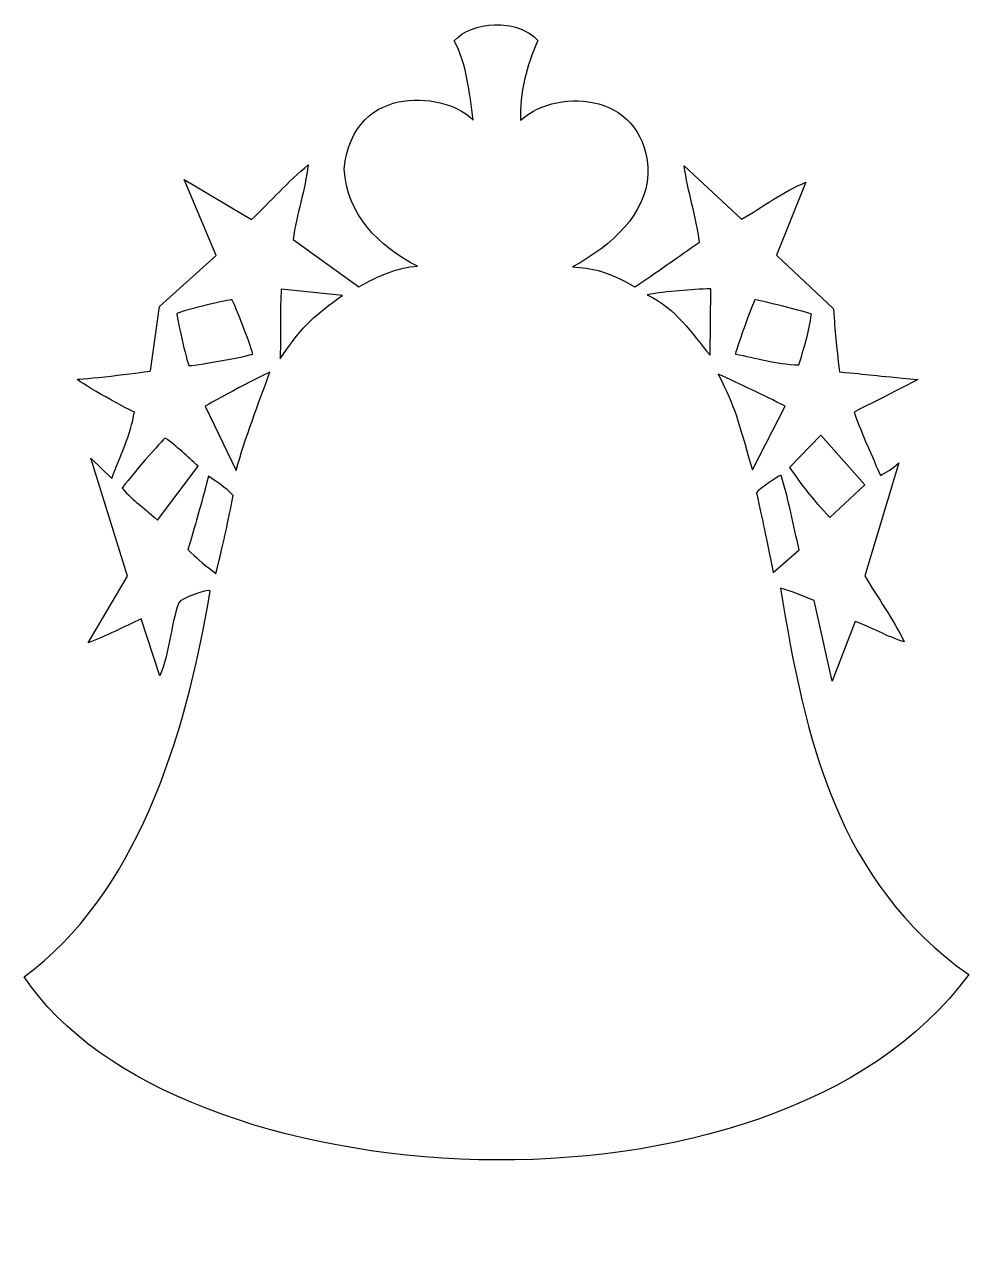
# Model space of a CAD drawing. Header units: centimetres. Extents: x -4.7 to 4.7, y -6.4 to 5.6.
import ezdxf

# ---------------------------------------------------------------- set-up
doc = ezdxf.new("R2010")
doc.units = ezdxf.units.CM
doc.header["$MEASUREMENT"] = 0
doc.layers.add('Layer 1', color=7, linetype='Continuous')

msp = doc.modelspace()

# ---------------------------------------------------------------- linework, layer by layer
at = {"layer": 'Layer 1', "color": 218}
for points, knots in [([(-0.01861, 5.64294), (-0.18001, 5.63789), (-0.33693, 5.58039), (-0.41961, 5.48419), (-0.41961, 5.48419), (-0.29774, 5.25667), (-0.26827, 4.97389), (-0.23276, 4.69457), (-0.23276, 4.69457), (-0.45387, 4.95622), (-1.42545, 5.10399), (-1.51435, 4.20922), (-1.51435, 4.20922), (-1.4872, 3.758), (-1.17703, 3.44227), (-0.78511, 3.24267), (-0.78511, 3.24267), (-0.97466, 3.23399), (-1.17762, 3.14774), (-1.36719, 3.03844), (-1.36719, 3.03844), (-1.36719, 3.03844), (-2.02281, 3.50892), (-2.02281, 3.50892), (-2.02281, 3.50892), (-1.98579, 3.75842), (-1.90314, 4.00025), (-1.87149, 4.25057), (-1.87149, 4.25057), (-2.07419, 4.08581), (-2.24659, 3.88587), (-2.43622, 3.70653), (-2.43622, 3.70653), (-2.43622, 3.70653), (-3.10678, 4.10672), (-3.10678, 4.10672), (-3.10678, 4.10672), (-3.10678, 4.10672), (-2.78764, 3.34935), (-2.78764, 3.34935), (-2.78764, 3.34935), (-2.78764, 3.34935), (-3.35152, 2.84084), (-3.35152, 2.84084), (-3.35152, 2.84084), (-3.35152, 2.84084), (-3.43915, 2.20253), (-3.43915, 2.20253), (-3.43915, 2.20253), (-3.44862, 2.19306), (-4.06711, 2.12207), (-4.16675, 2.11903), (-4.16675, 2.11903), (-4.19845, 2.11805), (-3.69058, 1.82667), (-3.60038, 1.7941), (-3.60038, 1.7941), (-3.63536, 1.56516), (-3.74746, 1.35039), (-3.82446, 1.131), (-3.82446, 1.131), (-3.82446, 1.131), (-4.032, 1.33357), (-4.032, 1.33357), (-4.032, 1.33357), (-4.032, 1.33357), (-3.66902, 0.15948), (-3.66902, 0.15948), (-3.66902, 0.15948), (-3.66902, 0.15948), (-4.05846, -0.50034), (-4.05846, -0.50034), (-4.05846, -0.50034), (-3.88722, -0.43517), (-3.69908, -0.34347), (-3.53427, -0.26386), (-3.53427, -0.26386), (-3.53427, -0.26386), (-3.34824, -0.83023), (-3.34824, -0.83023), (-3.34824, -0.83023), (-3.25077, -0.59991), (-3.2409, -0.3394), (-3.15972, -0.10263), (-3.15972, -0.10263), (-3.13916, -0.06151), (-2.87072, 0.03829), (-2.84635, 0.01395), (-2.84635, 0.01395), (-3.09355, -1.48237), (-3.59432, -3.00801), (-4.69428, -3.82253), (-4.69428, -3.82253), (-3.2273, -6.05471), (2.7535, -6.44598), (4.69427, -3.80105), (4.69427, -3.80105), (3.38045, -2.8672), (3.07134, -1.46695), (2.82316, 0.04038), (2.82316, 0.04038), (2.93831, 0.01286), (3.04589, -0.04064), (3.1572, -0.08032), (3.1572, -0.08032), (3.1572, -0.08032), (3.33661, -0.88399), (3.33661, -0.88399), (3.33661, -0.88399), (3.33661, -0.88399), (3.56481, -0.28868), (3.56481, -0.28868), (3.56481, -0.28868), (3.73086, -0.34779), (3.88435, -0.44031), (4.05265, -0.49209), (4.05265, -0.49209), (3.94322, -0.2623), (3.79008, -0.05497), (3.66157, 0.16439), (3.66157, 0.16439), (3.66157, 0.16439), (4.00055, 1.28887), (4.00055, 1.28887), (4.00055, 1.28887), (3.93083, 1.22063), (3.87254, 1.19658), (3.81616, 1.16071), (3.81616, 1.16071), (3.68982, 1.4626), (3.65797, 1.51194), (3.55488, 1.79322), (3.55488, 1.79322), (3.82589, 1.93168), (3.87614, 1.94914), (4.18739, 2.11815), (4.18739, 2.11815), (3.74149, 2.15493), (3.71312, 2.16622), (3.40936, 2.19255), (3.40936, 2.19255), (3.3766, 2.48023), (3.36684, 2.57157), (3.34983, 2.82012), (3.34983, 2.82012), (3.34983, 2.82012), (2.78346, 3.35341), (2.78346, 3.35341), (2.78346, 3.35341), (2.78346, 3.35341), (3.07699, 4.07771), (3.07699, 4.07771), (3.07699, 4.07771), (2.84794, 3.98786), (2.64963, 3.82905), (2.43456, 3.7106), (2.43456, 3.7106), (2.43456, 3.7106), (1.86571, 4.24141), (1.86571, 4.24141), (1.86571, 4.24141), (1.90222, 3.9854), (1.98366, 3.73696), (2.01867, 3.48073), (2.01867, 3.48073), (1.81224, 3.34227), (1.58298, 3.17432), (1.37541, 3.03755), (1.37541, 3.03755), (1.10442, 3.19492), (0.93906, 3.22773), (0.75613, 3.23599), (0.75613, 3.23599), (1.15689, 3.45509), (1.48236, 3.76116), (1.50607, 4.15624), (1.50607, 4.15624), (1.50811, 4.9592), (0.62556, 5.03982), (0.23938, 4.69451), (0.23938, 4.69451), (0.22962, 4.9638), (0.29555, 5.23069), (0.41054, 5.48744), (0.41054, 5.48744), (0.30881, 5.60092), (0.14281, 5.64802), (-0.01861, 5.64294)], [0, 0, 0, 0, 0.02083333, 0.02083333, 0.02083333, 0.02083333, 0.04166667, 0.04166667, 0.04166667, 0.04166667, 0.0625, 0.0625, 0.0625, 0.0625, 0.08333333, 0.08333333, 0.08333333, 0.08333333, 0.10416667, 0.10416667, 0.10416667, 0.10416667, 0.125, 0.125, 0.125, 0.125, 0.14583333, 0.14583333, 0.14583333, 0.14583333, 0.16666667, 0.16666667, 0.16666667, 0.16666667, 0.1875, 0.1875, 0.1875, 0.1875, 0.20833333, 0.20833333, 0.20833333, 0.20833333, 0.22916667, 0.22916667, 0.22916667, 0.22916667, 0.25, 0.25, 0.25, 0.25, 0.27083333, 0.27083333, 0.27083333, 0.27083333, 0.29166667, 0.29166667, 0.29166667, 0.29166667, 0.3125, 0.3125, 0.3125, 0.3125, 0.33333333, 0.33333333, 0.33333333, 0.33333333, 0.35416667, 0.35416667, 0.35416667, 0.35416667, 0.375, 0.375, 0.375, 0.375, 0.39583333, 0.39583333, 0.39583333, 0.39583333, 0.41666667, 0.41666667, 0.41666667, 0.41666667, 0.4375, 0.4375, 0.4375, 0.4375, 0.45833333, 0.45833333, 0.45833333, 0.45833333, 0.47916667, 0.47916667, 0.47916667, 0.47916667, 0.5, 0.5, 0.5, 0.5, 0.52083333, 0.52083333, 0.52083333, 0.52083333, 0.54166667, 0.54166667, 0.54166667, 0.54166667, 0.5625, 0.5625, 0.5625, 0.5625, 0.58333333, 0.58333333, 0.58333333, 0.58333333, 0.60416667, 0.60416667, 0.60416667, 0.60416667, 0.625, 0.625, 0.625, 0.625, 0.64583333, 0.64583333, 0.64583333, 0.64583333, 0.66666667, 0.66666667, 0.66666667, 0.66666667, 0.6875, 0.6875, 0.6875, 0.6875, 0.70833333, 0.70833333, 0.70833333, 0.70833333, 0.72916667, 0.72916667, 0.72916667, 0.72916667, 0.75, 0.75, 0.75, 0.75, 0.77083333, 0.77083333, 0.77083333, 0.77083333, 0.79166667, 0.79166667, 0.79166667, 0.79166667, 0.8125, 0.8125, 0.8125, 0.8125, 0.83333333, 0.83333333, 0.83333333, 0.83333333, 0.85416667, 0.85416667, 0.85416667, 0.85416667, 0.875, 0.875, 0.875, 0.875, 0.89583333, 0.89583333, 0.89583333, 0.89583333, 0.91666667, 0.91666667, 0.91666667, 0.91666667, 0.9375, 0.9375, 0.9375, 0.9375, 0.95833333, 0.95833333, 0.95833333, 0.95833333, 1, 1, 1, 1]), ([(-2.63714, 2.90781), (-2.63269, 2.908), (-2.62971, 2.90781), (-2.62888, 2.90699), (-2.62888, 2.90699), (-2.60959, 2.8877), (-2.41531, 2.3801), (-2.42383, 2.37121), (-2.42383, 2.37121), (-2.44166, 2.35258), (-3.0502, 2.24151), (-3.05801, 2.25545), (-3.05801, 2.25545), (-3.07828, 2.29167), (-3.18789, 2.76247), (-3.17789, 2.77057), (-3.17789, 2.77057), (-3.15022, 2.79298), (-2.70382, 2.90493), (-2.63714, 2.90781), (-2.63714, 2.90781), (-2.63714, 2.90781), (-2.63714, 2.90781), (-2.63714, 2.90781)], [0, 0, 0, 0, 0.14285714, 0.14285714, 0.14285714, 0.14285714, 0.28571429, 0.28571429, 0.28571429, 0.28571429, 0.42857143, 0.42857143, 0.42857143, 0.42857143, 0.57142857, 0.57142857, 0.57142857, 0.57142857, 0.71428571, 0.71428571, 0.71428571, 0.71428571, 1, 1, 1, 1]), ([(-2.13941, 3.01531), (-2.13941, 3.01531), (-1.53087, 2.95329), (-1.53087, 2.95329), (-1.53087, 2.95329), (-1.80675, 2.75319), (-1.90822, 2.67913), (-2.15179, 2.32078), (-2.15179, 2.32078), (-2.14113, 2.63116), (-2.15592, 2.80745), (-2.13941, 3.01531)], [0, 0, 0, 0, 0.25, 0.25, 0.25, 0.25, 0.5, 0.5, 0.5, 0.5, 1, 1, 1, 1]), ([(2.13031, 3.01862), (2.13031, 3.01862), (2.1237, 2.35798), (2.1237, 2.35798), (2.1237, 2.35798), (1.93603, 2.57859), (1.79157, 2.82021), (1.49862, 2.95827), (1.49862, 2.95827), (1.69247, 2.99486), (1.93377, 3.01182), (2.13031, 3.01862)], [0, 0, 0, 0, 0.25, 0.25, 0.25, 0.25, 0.5, 0.5, 0.5, 0.5, 1, 1, 1, 1]), ([(2.56854, 2.90781), (2.57455, 2.9162), (3.11416, 2.7797), (3.13078, 2.7656), (3.13078, 2.7656), (3.10927, 2.5941), (3.05582, 2.42627), (3.00592, 2.26125), (3.00592, 2.26125), (2.77155, 2.26808), (2.57642, 2.33605), (2.37589, 2.36708), (2.37589, 2.36708), (2.36782, 2.37515), (2.54658, 2.87701), (2.56854, 2.90781)], [0, 0, 0, 0, 0.2, 0.2, 0.2, 0.2, 0.4, 0.4, 0.4, 0.4, 0.6, 0.6, 0.6, 0.6, 1, 1, 1, 1]), ([(-2.25268, 2.18849), (-2.37206, 1.86514), (-2.49573, 1.54333), (-2.5892, 1.21117), (-2.5892, 1.21117), (-2.5892, 1.21117), (-2.89596, 1.8503), (-2.89596, 1.8503), (-2.89596, 1.8503), (-2.86796, 1.87477), (-2.25268, 2.19825), (-2.25268, 2.18849)], [0, 0, 0, 0, 0.25, 0.25, 0.25, 0.25, 0.5, 0.5, 0.5, 0.5, 1, 1, 1, 1]), ([(2.20307, 2.17113), (2.42543, 2.06934), (2.65209, 1.96134), (2.87032, 1.85114), (2.87032, 1.85114), (2.87032, 1.85114), (2.54372, 1.21945), (2.54372, 1.21945), (2.54372, 1.21945), (2.39116, 1.74036), (2.38608, 1.80802), (2.20307, 2.17113)], [0, 0, 0, 0, 0.25, 0.25, 0.25, 0.25, 0.5, 0.5, 0.5, 0.5, 1, 1, 1, 1]), ([(-3.29363, 1.53446), (-3.17515, 1.4531), (-3.07553, 1.34798), (-2.96621, 1.25501), (-2.96621, 1.25501), (-2.96621, 1.25501), (-3.3697, 0.71674), (-3.3697, 0.71674), (-3.3697, 0.71674), (-3.5339, 0.86954), (-3.59288, 0.88946), (-3.72276, 1.03673), (-3.72276, 1.03673), (-3.66351, 1.12132), (-3.30955, 1.53245), (-3.29363, 1.53446)], [0, 0, 0, 0, 0.2, 0.2, 0.2, 0.2, 0.4, 0.4, 0.4, 0.4, 0.6, 0.6, 0.6, 0.6, 1, 1, 1, 1]), ([(3.2242, 1.56423), (3.2242, 1.56423), (3.66158, 1.06896), (3.66158, 1.06896), (3.66158, 1.06896), (3.66158, 1.06896), (3.31349, 0.7432), (3.31349, 0.7432), (3.31349, 0.7432), (3.12897, 0.94619), (3.09815, 0.98582), (2.91164, 1.24011), (2.91164, 1.24011), (2.91164, 1.24011), (3.2242, 1.56423), (3.2242, 1.56423)], [0, 0, 0, 0, 0.2, 0.2, 0.2, 0.2, 0.4, 0.4, 0.4, 0.4, 0.6, 0.6, 0.6, 0.6, 1, 1, 1, 1]), ([(-2.86452, 1.15413), (-2.75339, 1.0778), (-2.70982, 1.05494), (-2.61729, 0.96395), (-2.61729, 0.96395), (-2.69148, 0.58755), (-2.70429, 0.54059), (-2.79009, 0.18756), (-2.79009, 0.18756), (-2.94913, 0.30964), (-2.9817, 0.34104), (-3.0679, 0.42651), (-3.0679, 0.42651), (-2.96594, 0.76863), (-2.95353, 0.81683), (-2.86452, 1.15413)], [0, 0, 0, 0, 0.2, 0.2, 0.2, 0.2, 0.4, 0.4, 0.4, 0.4, 0.6, 0.6, 0.6, 0.6, 1, 1, 1, 1]), ([(2.8265, 1.16241), (2.82875, 1.16286), (2.83071, 1.16233), (2.83147, 1.16159), (2.83147, 1.16159), (2.90465, 0.91865), (2.94998, 0.6688), (3.01006, 0.4224), (3.01006, 0.4224), (3.01006, 0.4224), (2.75045, 0.19668), (2.75045, 0.19668), (2.75045, 0.19668), (2.66742, 0.60136), (2.65668, 0.67264), (2.58427, 0.98879), (2.58427, 0.98879), (2.60354, 1.01998), (2.79285, 1.15561), (2.8265, 1.16241), (2.8265, 1.16241), (2.8265, 1.16241), (2.8265, 1.16241), (2.8265, 1.16241)], [0, 0, 0, 0, 0.14285714, 0.14285714, 0.14285714, 0.14285714, 0.28571429, 0.28571429, 0.28571429, 0.28571429, 0.42857143, 0.42857143, 0.42857143, 0.42857143, 0.57142857, 0.57142857, 0.57142857, 0.57142857, 0.71428571, 0.71428571, 0.71428571, 0.71428571, 1, 1, 1, 1])]:
    msp.add_open_spline(points, degree=3, knots=knots, dxfattribs=at)

doc.saveas('drawing.dxf')
